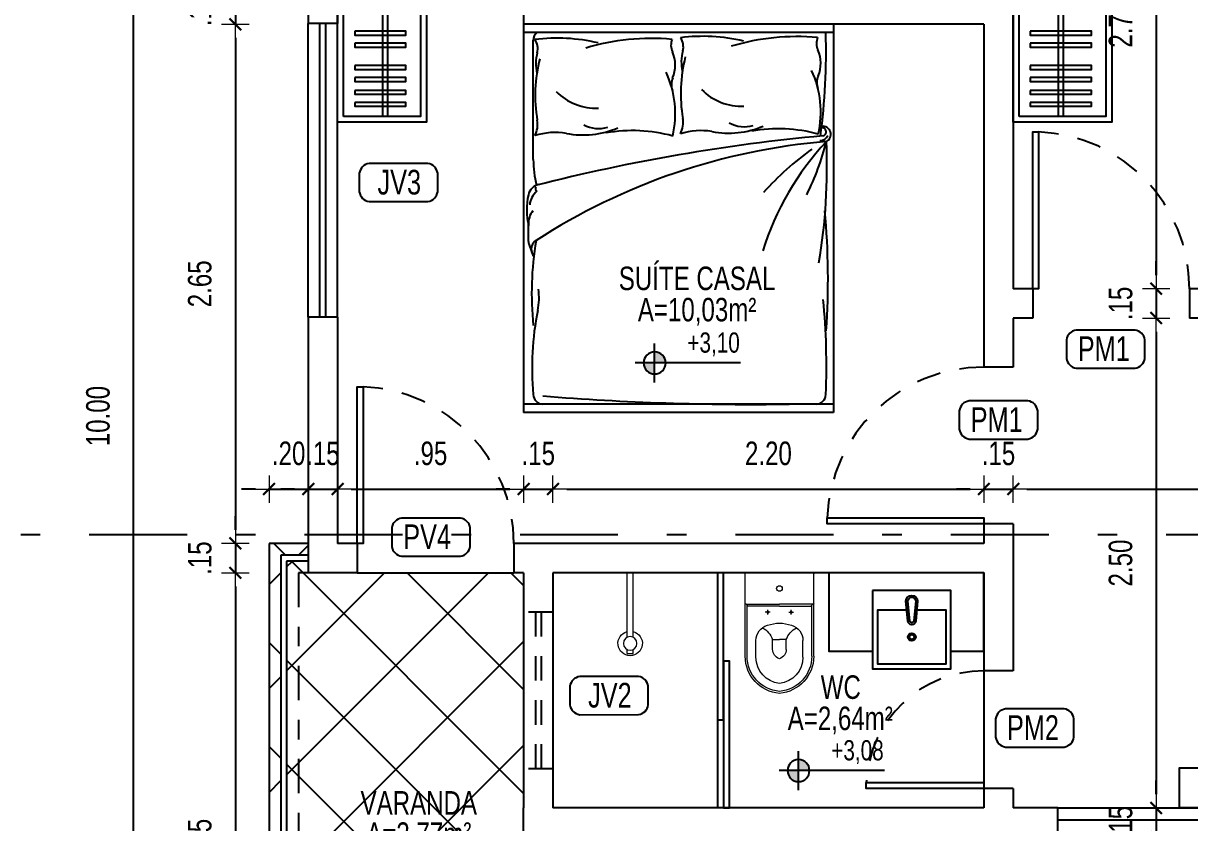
# Model space of a CAD drawing. Extents: x 425 to 531, y 796 to 840.
# Drawn here: x 435.09 to 441.05, y 816.91 to 820.99 of the extents above; entities that cross this region are included whole.
import ezdxf
from ezdxf.enums import TextEntityAlignment as Align

# ---------------------------------------------------------------- set-up
doc = ezdxf.new("R2010")
doc.units = 0
doc.header["$MEASUREMENT"] = 0
doc.header["$PDSIZE"] = -5
for name, pattern in [('CONTINU', [0]), ('DASHDOT', [1, 0.5, -0.25, 0, -0.25]), ('HIDDEN2', [0.1875, 0.125, -0.0625])]:
    doc.linetypes.add(name, pattern=pattern)
doc.layers.get('0').update_dxf_attribs({"linetype": 'CONTINUOUS'})
doc.layers.get('Defpoints').update_dxf_attribs({"linetype": 'CONTINUOUS'})
for name, color, linetype in [('003', 3, 'CONTINUOUS'), ('AR-MOB', 252, 'CONTINUOUS'), ('ARREDI_attrezzature', 175, 'CONTINUOUS'), ('COTA', 7, 'CONTINUOUS'), ('DIVERSOS', 1, 'CONTINUOUS'), ('E-txt-g', 3, 'CONTINUOUS'), ('LAYER7', 4, 'CONTINUOUS'), ('MOB', 251, 'CONTINUOUS')]:
    doc.layers.add(name, color=color, linetype=linetype)
for name, color, linetype, lineweight in [('E-Lay-9', 9, 'CONTINUOUS', 9), ('E-Pen-C', 4, 'CONTINUOUS', 15), ('E-Pen-G', 3, 'CONTINUOUS', 30), ('E-Txt-W', 7, 'CONTINUOUS', 20)]:
    doc.layers.add(name, color=color, linetype=linetype, lineweight=lineweight)
doc.styles.add('F2', font='swisscl.ttf')
doc.styles.add('REG60', font='romans.shx', dxfattribs={"width": 0.8, "height": 0.15})
doc.styles.add('REG80', font='romans.shx', dxfattribs={"width": 0.8, "height": 0.2})
doc.dimstyles.new('DIMENSION-1', dxfattribs={"dimtxt": 0.11, "dimasz": 0.07, "dimexe": 1, "dimexo": 0, "dimgap": 0.12, "dimtad": 1, "dimzin": 7, "dimdsep": 46, "dimtxsty": 'F2', "dimblk1": 'TRACO', "dimblk2": 'TRACO', "dimsah": 1, "dimcen": 1, "dimse1": 1, "dimse2": 1, "dimclrd": 256, "dimclre": 256, "dimclrt": 6, "dimadec": 0, "dimazin": 0, "dimtfac": 1, "dimtix": 1, "dimtmove": 2, "dimatfit": 3, "dimldrblk": 'TRACO', "dimfxl": 1, "dimtolj": 1, "dimtzin": 0, "dimarcsym": 0})

# ---------------------------------------------------------------- blocks, each defined once
blk = doc.blocks.new('CUBA QUADRADA-flat-4-flat-1')
at = {"layer": 'MOB', "color": 8}
blk.add_lwpolyline([(0, -0.2), (0.4, -0.2), (0.4, 0.2), (0, 0.2)], close=True, dxfattribs=at)
blk.add_lwpolyline([(0.1, -0.0255), (0.1, -0.175), (0.375, -0.175), (0.375, 0.175), (0.1, 0.175), (0.1, 0.0255)], dxfattribs=at)
for points in [[(0.155, -0.02), (0.055, -0.03, -1), (0.055, 0.03), (0.155, 0.02, -1)], [(0.155, -0.01), (0.055, -0.02, -1), (0.055, 0.02), (0.155, 0.01, -1)]]:
    blk.add_lwpolyline(points, format="xyb", close=True, dxfattribs=at)
for radius in [0.02, 0.0125]:
    blk.add_circle((0.2375, 0), radius, dxfattribs=at)
blk = doc.blocks.new('vaso-s')
at = {"color": 8}
for start, end in [(0, 180), (180, 0)]:
    blk.add_arc((0.08, 0), 0.0143, start, end, dxfattribs=at)
at = {"layer": 'E-Lay-9', "color": 8}
for p, q in [((0, 0.17), (0, 0)), ((0.4256, 0.175), (0.005, 0.175)), ((0.16, 0.17), (0.16, 0.17)), ((0.16, 0.17), (0.16, 0)), ((0.4256, 0.165), (0.165, 0.165)), ((0.17, 0), (0.17, 0.16)), ((0.4306, 0.12), (0.3459, 0.12)), ((0.2134, 0.06), (0.1891, 0.06)), ((0.2013, 0.0479), (0.2013, 0.0722)), ((0.3406, 0.035), (0.3406, 0)), ((0.3906, 0.035), (0.3406, 0.035)), ((0, -0.17), (0, 0)), ((0.16, -0.17), (0.16, 0)), ((0.17, 0), (0.17, -0.1601)), ((0.2013, -0.0479), (0.2013, -0.0722)), ((0.3406, -0.035), (0.3406, 0)), ((0.3906, -0.035), (0.3406, -0.035)), ((0.2134, -0.06), (0.1891, -0.06)), ((0.4256, -0.175), (0.005, -0.175)), ((0.16, -0.17), (0.16, -0.17)), ((0.4256, -0.165), (0.165, -0.165)), ((0.4306, -0.12), (0.3459, -0.12))]:
    blk.add_line(p, q, dxfattribs=at)
for centre in [(0.2013, 0.06), (0.2013, -0.06)]:
    blk.add_circle(centre, 0.005, dxfattribs=at)
for centre, radius, start, end in [((0.005, 0.17), 0.005, 90, 180), ((0.155, 0.17), 0.005, 0, 90), ((0.165, 0.17), 0.00495, 180, 270), ((0.165, 0.16), 0.00495, 0, 90), ((0.3459, 0.0375), 0.0825, 90, 163.03545), ((0.4256, -0.015), 0.19, 4.52806, 90), ((0.4256, -0.015), 0.18, 4.78019, 90), ((0.4306, -0.015), 0.135, 6.37937, 90), ((0.518, -0.015), 0.2624, 163.03545, 176.7233), ((0.3754, 0.1358), 0.1066, 206.93947, 250.96472), ((0.3906, -0.015), 0.05, 17.4576, 90), ((0.518, 0.015), 0.2624, 183.2767, 196.96455), ((0.3754, -0.1358), 0.1066, 109.03528, 153.06053), ((0.3906, 0.015), 0.05, 270, 342.5424), ((0.4256, 0.015), 0.19, 270, 355.47194), ((0.4256, 0.015), 0.18, 270, 355.21981), ((0.4306, 0.015), 0.135, 270, 353.62063), ((0.3459, -0.0375), 0.0825, 196.96455, 270), ((0.005, -0.17), 0.005, 180, 270), ((0.155, -0.17), 0.005, 270, 0), ((0.165, -0.17), 0.00495, 90, 180), ((0.165, -0.1601), 0.00495, 270, 0)]:
    blk.add_arc(centre, radius, start, end, dxfattribs=at)
blk = doc.blocks.new('Chuveiro')
at = {"layer": 'E-Lay-9', "color": 8}
for p, q in [((-0.0311, 0.0156), (-0.3604, 0.0156)), ((0.0509, 0.0156), (0.0311, 0.0156)), ((0.0509, 0.0156), (0.0509, -0.0156)), ((-0.0311, -0.0156), (-0.3604, -0.0156)), ((0.0509, -0.0156), (0.0311, -0.0156))]:
    blk.add_line(p, q, dxfattribs=at)
blk.add_circle((0, 0), 0.0348, dxfattribs=at)
for centre, radius, start, end in [((0, 0), 0.0624, 194.4775, 165.5225), ((0.0093, 0), 0.0444, 339.42663, 20.57337)]:
    blk.add_arc(centre, radius, start, end, dxfattribs=at)
blk = doc.blocks.new('TXT-AMB75')
at = {"layer": 'E-txt-g', "style": 'REG80', "width": 0.8, "flags": 8}
blk.add_attdef('TXT', text='', height=0.2, dxfattribs=at).set_placement((0.0055, 0.2964), align=Align.CENTER)
at = {"layer": 'E-Txt-W', "style": 'REG60', "width": 0.8, "flags": 8}
blk.add_attdef('TXT', text='', height=0.15, dxfattribs=at).set_placement((0.0055, 0.0271), align=Align.CENTER)
blk = doc.blocks.new('NIVEL')
at = {"layer": 'DIVERSOS'}
h = blk.add_hatch(color=7, dxfattribs=at)
h.paths.add_polyline_path([(0, 0.137, 0.414214), (-0.137, 0), (0, 0)])
h.paths.add_polyline_path([(0, 0), (0, -0.137, 0.414214), (0.137, 0)])
at = {"layer": 'DIVERSOS', "color": 7}
for p, q in [((0, 0.242), (0, -0.242)), ((1.067, 0), (-0.242, 0))]:
    blk.add_line(p, q, dxfattribs=at)
blk.add_circle((0, 0), 0.137, dxfattribs=at)
blk = doc.blocks.new('TRACO')
at = {"layer": 'E-Pen-C'}
for p, q in [((0, 1), (0, -1)), ((-1, 0), (1, 0))]:
    blk.add_line(p, q, dxfattribs=at)
at = {"layer": 'E-Pen-G'}
blk.add_line((-0.424, -0.424), (0.424, 0.424), dxfattribs=at)
blk = doc.blocks.new('*D214')
at = {"color": 4, "lineweight": -2, "transparency": 16777216}
for p, q in [((436.1727, 821.2031), (436.1727, 821.2731)), ((436.1727, 821.1331), (436.1727, 820.9831)), ((436.1727, 820.9131), (436.1727, 820.8431))]:
    blk.add_line(p, q, dxfattribs=at)
at = {"layer": 'Defpoints', "color": 0, "linetype": 'CONTINU', "transparency": 16777216}
for p in [(437.7599, 821.1331), (436.1727, 820.9831), (437.6099, 820.9831)]:
    blk.add_point(p, dxfattribs=at)
at = {"color": 4, "linetype": 'CONTINU', "lineweight": -2, "transparency": 16777216, "xscale": 0.07, "yscale": 0.07, "zscale": 0.07}
for p, rotation in [((436.1727, 821.1331), 270), ((436.1727, 820.9831), 90)]:
    blk.add_blockref('TRACO', p, dxfattribs=dict(at, rotation=rotation))
at = {"color": 4, "linetype": 'CONTINU', "transparency": 16777216, "insert": (435.9915, 821.0581), "char_height": 0.12, "attachment_point": 5, "rotation": 90, "style": 'F2'}
blk.add_mtext('\\A1;.15', dxfattribs=at)
blk = doc.blocks.new('*D215')
at = {"color": 4, "lineweight": -2, "transparency": 16777216}
blk.add_line((436.1727, 820.9131), (436.1727, 818.4031), dxfattribs=at)
at = {"layer": 'Defpoints', "color": 0, "linetype": 'CONTINU', "transparency": 16777216}
for p in [(437.6099, 820.9831), (436.1727, 818.3331), (436.9599, 818.3331)]:
    blk.add_point(p, dxfattribs=at)
at = {"color": 4, "linetype": 'CONTINU', "lineweight": -2, "transparency": 16777216, "xscale": 0.07, "yscale": 0.07, "zscale": 0.07}
for p, rotation in [((436.1727, 820.9831), 90), ((436.1727, 818.3331), 270)]:
    blk.add_blockref('TRACO', p, dxfattribs=dict(at, rotation=rotation))
at = {"color": 4, "linetype": 'CONTINU', "transparency": 16777216, "insert": (435.9913, 819.6581), "char_height": 0.12, "attachment_point": 5, "rotation": 90, "style": 'F2'}
blk.add_mtext('\\A1;2.65', dxfattribs=at)
blk = doc.blocks.new('*D216')
at = {"color": 4, "lineweight": -2, "transparency": 16777216}
for p, q in [((436.1727, 818.4031), (436.1727, 818.4731)), ((436.1727, 818.3331), (436.1727, 818.1831)), ((436.1727, 818.1131), (436.1727, 818.0431))]:
    blk.add_line(p, q, dxfattribs=at)
at = {"layer": 'Defpoints', "color": 0, "linetype": 'CONTINU', "transparency": 16777216}
for p in [(436.9599, 818.3331), (436.1727, 818.1831), (436.8099, 818.1831)]:
    blk.add_point(p, dxfattribs=at)
at = {"color": 4, "linetype": 'CONTINU', "lineweight": -2, "transparency": 16777216, "xscale": 0.07, "yscale": 0.07, "zscale": 0.07}
for p, rotation in [((436.1727, 818.3331), 270), ((436.1727, 818.1831), 90)]:
    blk.add_blockref('TRACO', p, dxfattribs=dict(at, rotation=rotation))
at = {"color": 4, "linetype": 'CONTINU', "transparency": 16777216, "insert": (435.9915, 818.2581), "char_height": 0.12, "attachment_point": 5, "rotation": 90, "style": 'F2'}
blk.add_mtext('\\A1;.15', dxfattribs=at)
blk = doc.blocks.new('*D217')
at = {"color": 4, "lineweight": -2, "transparency": 16777216}
blk.add_line((436.1727, 818.1131), (436.1727, 815.5031), dxfattribs=at)
at = {"layer": 'Defpoints', "color": 0, "linetype": 'CONTINU', "transparency": 16777216}
for p in [(436.8099, 818.1831), (436.1727, 815.4331), (436.8846, 815.4331)]:
    blk.add_point(p, dxfattribs=at)
at = {"color": 4, "linetype": 'CONTINU', "lineweight": -2, "transparency": 16777216, "xscale": 0.07, "yscale": 0.07, "zscale": 0.07}
for p, rotation in [((436.1727, 818.1831), 90), ((436.1727, 815.4331), 270)]:
    blk.add_blockref('TRACO', p, dxfattribs=dict(at, rotation=rotation))
at = {"color": 4, "linetype": 'CONTINU', "transparency": 16777216, "insert": (435.9913, 816.8081), "char_height": 0.12, "attachment_point": 5, "rotation": 90, "style": 'F2'}
blk.add_mtext('\\A1;2.75', dxfattribs=at)
blk = doc.blocks.new('*D219')
at = {"color": 4, "lineweight": -2, "transparency": 16777216}
blk.add_line((435.6529, 814.0531), (435.6529, 823.9131), dxfattribs=at)
at = {"layer": 'Defpoints', "color": 0, "linetype": 'CONTINU', "transparency": 16777216}
for p in [(435.6529, 823.9831), (436.5099, 823.9831), (436.5099, 813.9831)]:
    blk.add_point(p, dxfattribs=at)
at = {"color": 4, "linetype": 'CONTINU', "lineweight": -2, "transparency": 16777216, "xscale": 0.07, "yscale": 0.07, "zscale": 0.07}
for p, rotation in [((435.6529, 823.9831), 90), ((435.6529, 813.9831), 270)]:
    blk.add_blockref('TRACO', p, dxfattribs=dict(at, rotation=rotation))
at = {"color": 4, "linetype": 'CONTINU', "transparency": 16777216, "insert": (435.4715, 818.9831), "char_height": 0.12, "attachment_point": 5, "rotation": 90, "style": 'F2'}
blk.add_mtext('\\A1;10.00', dxfattribs=at)
blk = doc.blocks.new('*D243')
at = {"color": 4, "lineweight": -2, "transparency": 16777216}
blk.add_line((440.8749, 822.2631), (440.8749, 819.7031), dxfattribs=at)
at = {"layer": 'Defpoints', "color": 0, "linetype": 'CONTINU', "transparency": 16777216}
for p in [(440.6486, 822.3331), (440.8749, 819.6331), (441.0447, 819.6331)]:
    blk.add_point(p, dxfattribs=at)
at = {"color": 4, "linetype": 'CONTINU', "lineweight": -2, "transparency": 16777216, "xscale": 0.07, "yscale": 0.07, "zscale": 0.07}
for p, rotation in [((440.8749, 822.3331), 90), ((440.8749, 819.6331), 270)]:
    blk.add_blockref('TRACO', p, dxfattribs=dict(at, rotation=rotation))
at = {"color": 4, "linetype": 'CONTINU', "transparency": 16777216, "insert": (440.6934, 820.9831), "char_height": 0.12, "attachment_point": 5, "rotation": 90, "style": 'F2'}
blk.add_mtext('\\A1;2.70', dxfattribs=at)
blk = doc.blocks.new('*D244')
at = {"color": 4, "lineweight": -2, "transparency": 16777216}
for p, q in [((440.8749, 819.7031), (440.8749, 819.7731)), ((440.8749, 819.6331), (440.8749, 819.4831)), ((440.8749, 819.4131), (440.8749, 819.3431))]:
    blk.add_line(p, q, dxfattribs=at)
at = {"layer": 'Defpoints', "color": 0, "linetype": 'CONTINU', "transparency": 16777216}
for p in [(441.0447, 819.6331), (440.8749, 819.4831), (441.0447, 819.4831)]:
    blk.add_point(p, dxfattribs=at)
at = {"color": 4, "linetype": 'CONTINU', "lineweight": -2, "transparency": 16777216, "xscale": 0.07, "yscale": 0.07, "zscale": 0.07}
for p, rotation in [((440.8749, 819.6331), 270), ((440.8749, 819.4831), 90)]:
    blk.add_blockref('TRACO', p, dxfattribs=dict(at, rotation=rotation))
at = {"color": 4, "linetype": 'CONTINU', "transparency": 16777216, "insert": (440.6937, 819.5581), "char_height": 0.12, "attachment_point": 5, "rotation": 90, "style": 'F2'}
blk.add_mtext('\\A1;.15', dxfattribs=at)
blk = doc.blocks.new('*D245')
at = {"color": 4, "lineweight": -2, "transparency": 16777216}
blk.add_line((440.8749, 819.4131), (440.8749, 817.0531), dxfattribs=at)
at = {"layer": 'Defpoints', "color": 0, "linetype": 'CONTINU', "transparency": 16777216}
for p in [(441.0447, 819.4831), (440.776, 816.9831), (440.8749, 816.9831)]:
    blk.add_point(p, dxfattribs=at)
at = {"color": 4, "linetype": 'CONTINU', "lineweight": -2, "transparency": 16777216, "xscale": 0.07, "yscale": 0.07, "zscale": 0.07}
for p, rotation in [((440.8749, 819.4831), 90), ((440.8749, 816.9831), 270)]:
    blk.add_blockref('TRACO', p, dxfattribs=dict(at, rotation=rotation))
at = {"color": 4, "linetype": 'CONTINU', "transparency": 16777216, "insert": (440.6934, 818.2331), "char_height": 0.12, "attachment_point": 5, "rotation": 90, "style": 'F2'}
blk.add_mtext('\\A1;2.50', dxfattribs=at)
blk = doc.blocks.new('*D246')
at = {"color": 4, "lineweight": -2, "transparency": 16777216}
for p, q in [((440.8749, 817.0531), (440.8749, 817.1231)), ((440.8749, 816.9831), (440.8749, 816.8331)), ((440.8749, 816.7631), (440.8749, 816.6931))]:
    blk.add_line(p, q, dxfattribs=at)
at = {"layer": 'Defpoints', "color": 0, "linetype": 'CONTINU', "transparency": 16777216}
for p in [(440.776, 816.9831), (440.8501, 816.8331), (440.8749, 816.8331)]:
    blk.add_point(p, dxfattribs=at)
at = {"color": 4, "linetype": 'CONTINU', "lineweight": -2, "transparency": 16777216, "xscale": 0.07, "yscale": 0.07, "zscale": 0.07}
for p, rotation in [((440.8749, 816.9831), 270), ((440.8749, 816.8331), 90)]:
    blk.add_blockref('TRACO', p, dxfattribs=dict(at, rotation=rotation))
at = {"color": 4, "linetype": 'CONTINU', "transparency": 16777216, "insert": (440.6937, 816.9081), "char_height": 0.12, "attachment_point": 5, "rotation": 90, "style": 'F2'}
blk.add_mtext('\\A1;.15', dxfattribs=at)
blk = doc.blocks.new('*D249')
at = {"color": 4, "lineweight": -2, "transparency": 16777216}
for p, q in [((436.4747, 818.6107), (436.4047, 818.6107)), ((436.5447, 818.6107), (436.6947, 818.6107)), ((436.7647, 818.6107), (436.8347, 818.6107))]:
    blk.add_line(p, q, dxfattribs=at)
at = {"layer": 'Defpoints', "color": 0, "linetype": 'CONTINU', "transparency": 16777216}
for p in [(436.6947, 818.6107), (436.5447, 818.4793), (436.6947, 818.4793)]:
    blk.add_point(p, dxfattribs=at)
at = {"color": 4, "linetype": 'CONTINU', "lineweight": -2, "transparency": 16777216, "xscale": 0.07, "yscale": 0.07, "zscale": 0.07}
blk.add_blockref('TRACO', (436.5447, 818.6107), dxfattribs=at)
at = {"color": 4, "linetype": 'CONTINU', "lineweight": -2, "transparency": 16777216, "xscale": 0.07, "yscale": 0.07, "zscale": 0.07, "rotation": 180}
blk.add_blockref('TRACO', (436.6947, 818.6107), dxfattribs=at)
at = {"color": 4, "linetype": 'CONTINU', "transparency": 16777216, "insert": (436.6197, 818.7919), "char_height": 0.12, "attachment_point": 5, "style": 'F2'}
blk.add_mtext('\\A1;.15', dxfattribs=at)
blk = doc.blocks.new('*D250')
at = {"color": 4, "lineweight": -2, "transparency": 16777216}
blk.add_line((436.7647, 818.6107), (437.5747, 818.6107), dxfattribs=at)
at = {"layer": 'Defpoints', "color": 0, "linetype": 'CONTINU', "transparency": 16777216}
for p in [(437.6447, 818.6107), (436.6947, 818.4793), (437.6447, 818.1831)]:
    blk.add_point(p, dxfattribs=at)
at = {"color": 4, "linetype": 'CONTINU', "lineweight": -2, "transparency": 16777216, "xscale": 0.07, "yscale": 0.07, "zscale": 0.07, "rotation": 180}
blk.add_blockref('TRACO', (436.6947, 818.6107), dxfattribs=at)
at = {"color": 4, "linetype": 'CONTINU', "lineweight": -2, "transparency": 16777216, "xscale": 0.07, "yscale": 0.07, "zscale": 0.07}
blk.add_blockref('TRACO', (437.6447, 818.6107), dxfattribs=at)
at = {"color": 4, "linetype": 'CONTINU', "transparency": 16777216, "insert": (437.1697, 818.7922), "char_height": 0.12, "attachment_point": 5, "style": 'F2'}
blk.add_mtext('\\A1;.95', dxfattribs=at)
blk = doc.blocks.new('*D251')
at = {"color": 4, "lineweight": -2, "transparency": 16777216}
for p, q in [((437.5747, 818.6107), (437.5047, 818.6107)), ((437.6447, 818.6107), (437.7947, 818.6107)), ((437.8647, 818.6107), (437.9347, 818.6107))]:
    blk.add_line(p, q, dxfattribs=at)
at = {"layer": 'Defpoints', "color": 0, "linetype": 'CONTINU', "transparency": 16777216}
for p in [(437.7947, 818.6107), (437.6447, 818.1831), (437.7947, 818.1831)]:
    blk.add_point(p, dxfattribs=at)
at = {"color": 4, "linetype": 'CONTINU', "lineweight": -2, "transparency": 16777216, "xscale": 0.07, "yscale": 0.07, "zscale": 0.07}
blk.add_blockref('TRACO', (437.6447, 818.6107), dxfattribs=at)
at = {"color": 4, "linetype": 'CONTINU', "lineweight": -2, "transparency": 16777216, "xscale": 0.07, "yscale": 0.07, "zscale": 0.07, "rotation": 180}
blk.add_blockref('TRACO', (437.7947, 818.6107), dxfattribs=at)
at = {"color": 4, "linetype": 'CONTINU', "transparency": 16777216, "insert": (437.7197, 818.7919), "char_height": 0.12, "attachment_point": 5, "style": 'F2'}
blk.add_mtext('\\A1;.15', dxfattribs=at)
blk = doc.blocks.new('*D252')
at = {"color": 4, "lineweight": -2, "transparency": 16777216}
blk.add_line((437.8647, 818.6107), (439.9247, 818.6107), dxfattribs=at)
at = {"layer": 'Defpoints', "color": 0, "linetype": 'CONTINU', "transparency": 16777216}
for p in [(439.9947, 818.6107), (437.7947, 818.1831), (439.9947, 818.1831)]:
    blk.add_point(p, dxfattribs=at)
at = {"color": 4, "linetype": 'CONTINU', "lineweight": -2, "transparency": 16777216, "xscale": 0.07, "yscale": 0.07, "zscale": 0.07, "rotation": 180}
blk.add_blockref('TRACO', (437.7947, 818.6107), dxfattribs=at)
at = {"color": 4, "linetype": 'CONTINU', "lineweight": -2, "transparency": 16777216, "xscale": 0.07, "yscale": 0.07, "zscale": 0.07}
blk.add_blockref('TRACO', (439.9947, 818.6107), dxfattribs=at)
at = {"color": 4, "linetype": 'CONTINU', "transparency": 16777216, "insert": (438.8947, 818.7922), "char_height": 0.12, "attachment_point": 5, "style": 'F2'}
blk.add_mtext('\\A1;2.20', dxfattribs=at)
blk = doc.blocks.new('*D253')
at = {"color": 4, "lineweight": -2, "transparency": 16777216}
for p, q in [((439.9247, 818.6107), (439.8547, 818.6107)), ((439.9947, 818.6107), (440.1447, 818.6107)), ((440.2147, 818.6107), (440.2847, 818.6107))]:
    blk.add_line(p, q, dxfattribs=at)
at = {"layer": 'Defpoints', "color": 0, "linetype": 'CONTINU', "transparency": 16777216}
for p in [(440.1447, 818.6107), (440.1447, 818.2581), (439.9947, 818.1831)]:
    blk.add_point(p, dxfattribs=at)
at = {"color": 4, "linetype": 'CONTINU', "lineweight": -2, "transparency": 16777216, "xscale": 0.07, "yscale": 0.07, "zscale": 0.07}
blk.add_blockref('TRACO', (439.9947, 818.6107), dxfattribs=at)
at = {"color": 4, "linetype": 'CONTINU', "lineweight": -2, "transparency": 16777216, "xscale": 0.07, "yscale": 0.07, "zscale": 0.07, "rotation": 180}
blk.add_blockref('TRACO', (440.1447, 818.6107), dxfattribs=at)
at = {"color": 4, "linetype": 'CONTINU', "transparency": 16777216, "insert": (440.0697, 818.7919), "char_height": 0.12, "attachment_point": 5, "style": 'F2'}
blk.add_mtext('\\A1;.15', dxfattribs=at)
blk = doc.blocks.new('*D254')
at = {"color": 4, "lineweight": -2, "transparency": 16777216}
blk.add_line((440.2147, 818.6107), (443.2297, 818.6107), dxfattribs=at)
at = {"layer": 'Defpoints', "color": 0, "linetype": 'CONTINU', "transparency": 16777216}
for p in [(443.2997, 819.4831), (443.2997, 818.6107), (440.1447, 818.2581)]:
    blk.add_point(p, dxfattribs=at)
at = {"color": 4, "linetype": 'CONTINU', "lineweight": -2, "transparency": 16777216, "xscale": 0.07, "yscale": 0.07, "zscale": 0.07, "rotation": 180}
blk.add_blockref('TRACO', (440.1447, 818.6107), dxfattribs=at)
at = {"color": 4, "linetype": 'CONTINU', "lineweight": -2, "transparency": 16777216, "xscale": 0.07, "yscale": 0.07, "zscale": 0.07}
blk.add_blockref('TRACO', (443.2997, 818.6107), dxfattribs=at)
at = {"color": 4, "linetype": 'CONTINU', "transparency": 16777216, "insert": (441.7222, 818.7922), "char_height": 0.12, "attachment_point": 5, "style": 'F2'}
blk.add_mtext('\\A1;3.16', dxfattribs=at)
blk = doc.blocks.new('*D268')
at = {"color": 4, "linetype": 'Continuous', "lineweight": -2, "transparency": 16777216}
for p, q in [((436.2747, 818.6107), (436.2047, 818.6107)), ((436.3447, 818.6107), (436.5447, 818.6107)), ((436.6147, 818.6107), (436.6847, 818.6107))]:
    blk.add_line(p, q, dxfattribs=at)
at = {"layer": 'Defpoints', "color": 0, "linetype": 'CONTINU', "transparency": 16777216}
for p in [(436.5447, 818.6107), (436.3447, 818.3331), (436.5447, 818.3331)]:
    blk.add_point(p, dxfattribs=at)
at = {"color": 4, "linetype": 'CONTINU', "lineweight": -2, "transparency": 16777216, "xscale": 0.07, "yscale": 0.07, "zscale": 0.07}
blk.add_blockref('TRACO', (436.3447, 818.6107), dxfattribs=at)
at = {"color": 4, "linetype": 'CONTINU', "lineweight": -2, "transparency": 16777216, "xscale": 0.07, "yscale": 0.07, "zscale": 0.07, "rotation": 180}
blk.add_blockref('TRACO', (436.5447, 818.6107), dxfattribs=at)
at = {"color": 4, "linetype": 'CONTINU', "transparency": 16777216, "insert": (436.4447, 818.7922), "char_height": 0.12, "attachment_point": 5, "style": 'F2'}
blk.add_mtext('\\A1;.20', dxfattribs=at)

msp = doc.modelspace()

# ---------------------------------------------------------------- hatches: boundary and pattern name
h = msp.add_hatch()
h.set_pattern_fill('ANSI37,_O', color=8, scale=3, angle=90)
h.set_pattern_definition([(135, (0, 53.50413), (-0.26516504, -0.26516504), []), (225, (0, 53.50413), (0.26516504, -0.26516504), [])])
h.paths.add_polyline_path([(436.5447, 818.3331), (436.3447, 818.3331), (436.3447, 815.2831), (437.7947, 815.2831), (437.7947, 815.4831), (437.7347, 815.4831), (437.7347, 815.3431), (436.4047, 815.3431), (436.4047, 818.2731), (436.5447, 818.2731)])
h.paths.add_polyline_path([(436.4947, 818.1831), (436.5447, 818.1831), (436.5447, 818.2431), (436.4347, 818.2431), (436.4347, 815.3731), (437.7047, 815.3731), (437.7047, 815.4831), (437.6447, 815.4831), (437.6447, 815.4331), (436.4947, 815.4331)], flags=17)
h.paths.add_polyline_path([(437.6447, 818.1831), (437.5947, 818.1831), (436.7947, 818.1831), (436.5447, 818.1831), (436.4947, 818.1831), (436.4947, 815.4331), (437.6447, 815.4331), (437.6447, 815.4831), (437.6447, 816.9831)], flags=16)
h.paths.add_polyline_path([(436.9492, 816.5778, -1), (436.8362, 816.5778, -1)], flags=0)
h.paths.add_polyline_path([(437.248, 816.3201), (437.5483, 816.3204, -0.331371), (437.5983, 816.2704), (437.5983, 816.1758, -0.331371), (437.5483, 816.1258), (437.248, 816.1255, -0.330378), (437.198, 816.1758), (437.198, 816.2704, -0.332506)], flags=0)
h.paths.add_polyline_path([(436.7535, 816.7316), (437.4654, 816.7316), (437.4654, 816.946), (436.7535, 816.946)], flags=8)
h.paths.add_polyline_path([(436.7886, 816.9191), (437.4303, 816.9191), (437.4303, 817.0991), (436.7886, 817.0991)], flags=8)
h.paths.add_polyline_path([(437.2588, 816.1272), (437.5496, 816.1272), (437.5496, 816.3209), (437.2588, 816.3209)], flags=8)
h.paths.add_polyline_path([(437.0292, 816.5799), (437.4323, 816.5799), (437.4323, 816.7642), (437.0292, 816.7642)], flags=8)

# ---------------------------------------------------------------- linework, layer by layer
at = {"color": 1, "linetype": 'Continuous', "ltscale": 0.35}
for p, q in [((436.5447, 822.4831), (436.5447, 820.9875)), ((436.6947, 822.3331), (436.6947, 820.9875)), ((440.1447, 822.3331), (440.1447, 819.6331)), ((437.6447, 821.2331), (437.6447, 820.9831)), ((436.6947, 820.9875), (436.5447, 820.9875)), ((439.9947, 820.9831), (437.6447, 820.9831)), ((439.9947, 820.9831), (439.9947, 819.2331)), ((440.2447, 819.6331), (440.1447, 819.6331)), ((440.2447, 819.6331), (440.2447, 819.4831)), ((443.1497, 819.6331), (441.0447, 819.6331)), ((441.0447, 819.6331), (441.0447, 819.4831)), ((436.5447, 819.4875), (436.5447, 818.1831)), ((436.6947, 819.4875), (436.5447, 819.4875)), ((436.6947, 819.4875), (436.6947, 818.3331)), ((440.1447, 819.4831), (440.1447, 819.2331)), ((440.2447, 819.4831), (440.1447, 819.4831)), ((443.2997, 819.4831), (441.0447, 819.4831)), ((440.1447, 819.2331), (439.9947, 819.2331)), ((439.9947, 818.4331), (439.9947, 818.3331)), ((440.1447, 818.4331), (439.9947, 818.4331)), ((440.1447, 818.4331), (440.1447, 818.0831)), ((440.1447, 818.4331), (440.1447, 817.6831)), ((436.7947, 818.3331), (436.6947, 818.3331)), ((436.7947, 818.3331), (436.7947, 818.1831)), ((439.9947, 818.3331), (437.5947, 818.3331)), ((437.5947, 818.3331), (437.5947, 818.1831)), ((436.7947, 818.1831), (436.5447, 818.1831)), ((437.6447, 818.1831), (437.5947, 818.1831)), ((437.6447, 818.1831), (437.6447, 816.9831)), ((437.7947, 818.1831), (437.7947, 816.9831)), ((439.9947, 818.1831), (437.7947, 818.1831)), ((439.9947, 818.1831), (439.9947, 817.6831)), ((440.1447, 817.6831), (439.9947, 817.6831)), ((439.9947, 817.0831), (439.9947, 816.9831)), ((440.1447, 817.0831), (439.9947, 817.0831)), ((440.1447, 817.0831), (440.1447, 816.9831)), ((437.6447, 815.4831), (437.6447, 816.9831)), ((439.9947, 816.9831), (437.7947, 816.9831)), ((440.372, 816.9831), (440.1447, 816.9831)), ((440.372, 816.8331), (440.372, 816.9831))]:
    msp.add_line(p, q, dxfattribs=at)
at = {"color": 8}
for p, q in [((436.9263, 820.5129), (436.9263, 822.3031)), ((436.9513, 820.5129), (436.9513, 822.3031)), ((440.3763, 820.5129), (440.3763, 822.3031)), ((440.4013, 820.5129), (440.4013, 822.3031))]:
    msp.add_line(p, q, dxfattribs=at)
at = {"color": 8, "linetype": 'Continuous', "ltscale": 0.35}
for p, q in [((436.5447, 819.4875), (436.5447, 820.9875)), ((436.6947, 819.4875), (436.6947, 820.9875)), ((440.372, 816.9831), (441.572, 816.9831))]:
    msp.add_line(p, q, dxfattribs=at)
at = {"color": 7, "linetype": 'Continuous', "ltscale": 0.35}
for p, q in [((436.6047, 819.4875), (436.6047, 820.9875)), ((436.6347, 819.4875), (436.6347, 820.9875)), ((436.3447, 818.3331), (436.3447, 815.2831)), ((436.5447, 818.3331), (436.3447, 818.3331)), ((436.4047, 818.2731), (436.4047, 815.3431)), ((436.5447, 818.2731), (436.4047, 818.2731)), ((436.4347, 818.2431), (436.4347, 815.3731)), ((436.5447, 818.2431), (436.4347, 818.2431)), ((440.372, 816.9231), (441.572, 816.9231))]:
    msp.add_line(p, q, dxfattribs=at)
at = {"color": 2, "linetype": 'DASHDOT'}
msp.add_line((429.9264, 818.3793), (456.1887, 818.3793), dxfattribs=at)
at = {"color": 9, "linetype": 'DASHDOT', "ltscale": 0.35}
for p, q in [((436.4947, 818.1831), (436.4947, 815.4331)), ((436.5447, 818.1831), (436.4947, 818.1831))]:
    msp.add_line(p, q, dxfattribs=at)
at = {"color": 8, "linetype": 'CONTINU'}
for p, q in [((436.7947, 818.1831), (437.5947, 818.1831)), ((439.9947, 817.6831), (439.9947, 817.1131))]:
    msp.add_line(p, q, dxfattribs=at)
at = {"color": 8, "linetype": 'HIDDEN2'}
for p, q in [((437.7947, 817.9831), (437.6447, 817.9831)), ((437.7047, 817.9831), (437.7047, 817.1831)), ((437.7347, 817.9831), (437.7347, 817.1831)), ((437.7947, 817.1831), (437.6447, 817.1831))]:
    msp.add_line(p, q, dxfattribs=at)
at = {"color": 8}
for points in [[(436.6947, 820.4829), (436.6947, 822.3331), (437.1486, 822.3331), (437.1486, 820.4829)], [(436.7247, 820.5129), (436.7247, 822.3031), (437.1186, 822.3031), (437.1186, 820.5129)], [(440.1447, 820.4829), (440.1447, 822.3331), (440.6486, 822.3331), (440.6486, 820.4829)], [(440.1747, 820.5129), (440.1747, 822.3031), (440.6186, 822.3031), (440.6186, 820.5129)], [(442.8221, 816.9831), (440.9936, 816.9831), (440.9936, 817.1882), (442.8221, 817.1882)]]:
    msp.add_lwpolyline(points, close=True, dxfattribs=at)
at = {"color": 7, "linetype": 'CONTINU'}
for points in [[(440.2447, 819.6331), (440.2447, 820.4331), (440.2747, 820.4331), (440.2747, 819.6331)], [(436.7947, 818.3331), (436.7947, 819.1331), (436.8247, 819.1331), (436.8247, 818.3331)], [(439.9947, 818.4331), (439.1947, 818.4331), (439.1947, 818.4631), (439.9947, 818.4631)], [(439.9947, 817.0831), (439.3947, 817.0831), (439.3947, 817.1131), (439.9947, 817.1131)]]:
    msp.add_lwpolyline(points, close=True, dxfattribs=at)
at = {"color": 1, "linetype": 'Continuous', "ltscale": 0.35}
msp.add_lwpolyline([(436.5447, 819.4875), (436.5447, 818.1831)], dxfattribs=at)
at = {"color": 7}
for points in [[(438.6352, 818.1831), (438.6352, 817.4331), (438.6652, 817.4331), (438.6652, 818.1831)], [(438.6652, 817.7331), (438.6652, 816.9831), (438.6952, 816.9831), (438.6952, 817.7331)]]:
    msp.add_lwpolyline(points, close=True, dxfattribs=at)
at = {"color": 8}
msp.add_lwpolyline([(439.8269, 817.7831), (439.9947, 817.7831), (439.9947, 818.1831), (439.2034, 818.1831), (439.2034, 817.7831), (439.4269, 817.7831)], dxfattribs=at)
at = {"color": 8, "linetype": 'HIDDEN2'}
for centre, radius, start, end in [((440.2441, 819.6331), 0.8006, 0, 87.81062), ((439.9947, 818.4325), 0.8006, 90, 177.81062), ((436.7941, 818.3331), 0.8006, 0, 87.81062), ((439.9947, 817.0823), 0.6008, 90, 177.0624)]:
    msp.add_arc(centre, radius, start, end, dxfattribs=at)
at = {"layer": '003', "color": 8, "ltscale": 0.5}
for points in [[(436.7822, 820.9476), (436.7822, 820.9276), (437.044, 820.9276), (437.044, 820.9476)], [(440.2322, 820.9476), (440.2322, 820.9276), (440.544, 820.9276), (440.544, 820.9476)], [(436.7822, 820.886), (436.7822, 820.866), (437.044, 820.866), (437.044, 820.886)], [(440.2322, 820.886), (440.2322, 820.866), (440.544, 820.866), (440.544, 820.886)], [(436.7822, 820.7722), (436.7822, 820.7522), (437.044, 820.7522), (437.044, 820.7722)], [(440.2322, 820.7722), (440.2322, 820.7522), (440.544, 820.7522), (440.544, 820.7722)], [(436.7822, 820.7107), (436.7822, 820.6907), (437.044, 820.6907), (437.044, 820.7107)], [(440.2322, 820.7107), (440.2322, 820.6907), (440.544, 820.6907), (440.544, 820.7107)], [(436.7822, 820.6456), (436.7822, 820.6256), (437.044, 820.6256), (437.044, 820.6456)], [(440.2322, 820.6456), (440.2322, 820.6256), (440.544, 820.6256), (440.544, 820.6456)], [(436.7822, 820.5841), (436.7822, 820.5641), (437.044, 820.5641), (437.044, 820.5841)], [(440.2322, 820.5841), (440.2322, 820.5641), (440.544, 820.5641), (440.544, 820.5841)]]:
    msp.add_lwpolyline(points, close=True, dxfattribs=at)
at = {"layer": 'ARREDI_attrezzature', "color": 8}
for p, q in [((437.6447, 820.9831), (437.6447, 819.0015)), ((439.2274, 820.9831), (439.2274, 819.0015)), ((439.2274, 820.9406), (437.6447, 820.9406)), ((437.6941, 820.2927), (437.6941, 820.9011)), ((437.6694, 819.8749), (437.6694, 819.9719)), ((437.6724, 819.8578), (437.6941, 819.7991)), ((439.2274, 819.044), (437.6447, 819.044)), ((439.2274, 819.0015), (437.6447, 819.0015))]:
    msp.add_line(p, q, dxfattribs=at)
for centre, radius, start, end in [((437.7435, 820.9011), 0.0494, 126.8699, 180), ((437.8176, 820.0287), 0.8832, 76.42683, 97.49006), ((438.5607, 820.0381), 0.8832, 76.42683, 97.49006), ((438.3815, 820.8678), 0.0789, 344.80123, 35.62124), ((439.0407, 819.7577), 1.1623, 84.80098, 106.79835), ((439.2216, 820.8851), 0.0814, 158.28762, 204.21227), ((435.8728, 820.8463), 3.3165, 352.46777, 1.62968), ((437.6383, 820.8584), 0.0789, 344.80123, 35.62124), ((438.2976, 819.7483), 1.1623, 84.80098, 106.79835), ((438.4785, 820.8757), 0.0814, 158.28762, 204.21227), ((438.9951, 820.7832), 0.167, 337.11917, 24.21227), ((438.4621, 820.6201), 0.7583, 165.74005, 189.62888), ((437.9252, 820.7805), 0.2183, 164.80123, 192.68804), ((438.2519, 820.7738), 0.167, 337.11917, 24.21227), ((439.2053, 820.6295), 0.7583, 165.74005, 189.62888), ((438.6683, 820.7899), 0.2183, 164.80123, 192.68804), ((437.9149, 820.5258), 0.5042, 347.01381, 24.88205), ((438.6581, 820.5352), 0.5042, 347.01381, 24.88205), ((438.484, 820.6759), 0.0848, 157.11917, 200.98391), ((439.2271, 820.6853), 0.0848, 157.11917, 200.98391), ((438.0159, 820.8457), 0.291, 224.99017, 272.17052), ((438.759, 820.8551), 0.291, 224.99017, 272.17052), ((438.3325, 820.4814), 0.1269, 333.03506, 9.62888), ((437.5894, 820.472), 0.1269, 333.03506, 9.62888), ((437.9491, 820.8637), 0.446, 258.87826, 293.31216), ((438.0289, 820.6174), 0.1667, 242.3015, 285.85933), ((438.2026, 819.6756), 0.7645, 74.55026, 100.2362), ((438.55, 820.0956), 0.3445, 80.60741, 107.64024), ((438.6923, 820.8731), 0.446, 258.87826, 293.31216), ((438.772, 820.6268), 0.1667, 242.3015, 285.85933), ((438.9458, 819.685), 0.7645, 74.55026, 100.2362), ((439.1691, 820.4336), 0.0206, 281.8744, 98.70853), ((439.1728, 820.4212), 0.0409, 296.06182, 98.3909), ((437.8069, 820.0861), 0.3445, 80.60741, 107.64024), ((439.4584, 817.1735), 3.2221, 94.76367, 122.90461), ((440.034, 811.0621), 9.3909, 95.25812, 104.32844), ((440.2458, 819.3977), 1.4446, 136.91417, 162.76125), ((437.8589, 820.7212), 1.3739, 333.69042, 345.81061), ((436.2313, 820.2549), 2.9624, 350.49059, 2.50593), ((439.161, 820.431), 0.0409, 265.50112, 337.39481), ((439.9361, 819.1802), 1.4238, 125.12721, 138.488), ((438.3219, 820.3011), 0.6279, 180.76871, 192.91096), ((437.7366, 820.097), 0.0692, 101.61314, 167.11731), ((437.7223, 820.1431), 0.0164, 149.30245, 231.46901), ((438.0115, 820.0341), 0.3512, 167.11731, 193.07135), ((437.7756, 820.0529), 0.1001, 129.40159, 175.3151), ((437.7757, 819.9656), 0.1065, 142.2698, 183.39831), ((435.2389, 819.6809), 3.9602, 356.19917, 5.07447), ((437.7188, 819.8749), 0.0494, 180, 200.2459), ((437.7188, 819.8749), 0.0494, 180, 200.2459), ((437.7331, 819.8361), 0.0494, 120.51278, 200.2459), ((439.3113, 819.6102), 1.6256, 170.49292, 185.822), ((437.3939, 819.587), 0.3296, 348.65747, 7.52533), ((435.7456, 819.2423), 3.4455, 357.52359, 5.60032), ((439.1322, 819.2316), 1.4447, 168.39429, 185.48495), ((437.7435, 819.0935), 0.0494, 180, 270), ((438.8094, 832.2481), 13.2054, 265.36973, 270.82949), ((439.1385, 819.0935), 0.0494, 270, 0)]:
    msp.add_arc(centre, radius, start, end, dxfattribs=at)
at = {"layer": 'COTA', "color": 8, "linetype": 'Continuous'}
msp.add_line((438.6352, 818.1831), (438.6352, 816.9831), dxfattribs=at)
at = {"layer": 'COTA', "color": 4, "linetype": 'Continuous'}
for points in [[(437.2059, 820.2224, 0.331371), (437.1559, 820.2724), (436.8556, 820.2721, 0.332506), (436.8056, 820.2224), (436.8056, 820.1278, 0.330378), (436.8556, 820.0775), (437.1559, 820.0778, 0.331371), (437.2059, 820.1278)], [(440.8168, 819.3724, 0.331371), (440.7668, 819.4224), (440.4665, 819.4221, 0.332506), (440.4165, 819.3724), (440.4165, 819.2777, 0.330378), (440.4665, 819.2274), (440.7668, 819.2277, 0.331371), (440.8168, 819.2777)], [(440.2698, 819.0107, 0.331371), (440.2198, 819.0607), (439.9196, 819.0604, 0.332506), (439.8695, 819.0107), (439.8695, 818.9161, 0.330378), (439.9195, 818.8658), (440.2198, 818.8661, 0.331371), (440.2698, 818.9161)], [(437.3721, 818.4126, 0.331371), (437.3221, 818.4626), (437.0218, 818.4623, 0.332506), (436.9718, 818.4126), (436.9718, 818.3179, 0.330378), (437.0218, 818.2676), (437.3221, 818.2679, 0.331371), (437.3721, 818.3179)], [(438.2813, 817.604, 0.331371), (438.2313, 817.654), (437.9311, 817.6537, 0.332506), (437.881, 817.604), (437.881, 817.5093, 0.330378), (437.931, 817.459), (438.2313, 817.4593, 0.331371), (438.2813, 817.5093)], [(440.4551, 817.4388, 0.331371), (440.4051, 817.4888), (440.1049, 817.4885, 0.332506), (440.0548, 817.4388), (440.0548, 817.3441, 0.330378), (440.1048, 817.2938), (440.4051, 817.2941, 0.331371), (440.4551, 817.3441)]]:
    msp.add_lwpolyline(points, format="xyb", close=True, dxfattribs=at)

# ---------------------------------------------------------------- block references
ref = msp.add_blockref('TXT-AMB75', (438.5265, 819.4099), dxfattribs=dict(xscale=0.7290000000000001, yscale=0.7290000000000001, zscale=0.7290000000000001))
ref.add_attrib('TXT', 'SUÍTE CASAL', dxfattribs={"layer": 'E-txt-g', "color": 2, "height": 0.12, "style": 'F2'}).set_placement((438.5305, 819.626), align=Align.CENTER)
ref.add_attrib('TXT', 'A=10,03m²', dxfattribs={"layer": 'E-Txt-W', "height": 0.12, "style": 'F2'}).set_placement((438.5305, 819.4665), align=Align.CENTER)
ref = msp.add_blockref('TXT-AMB75', (439.2628, 817.3237), dxfattribs=dict(xscale=-0.7290000000000001, yscale=0.7290000000000001, zscale=0.7290000000000001))
ref.add_attrib('TXT', 'WC', dxfattribs={"layer": 'E-txt-g', "color": 2, "height": 0.12, "style": 'F2'}).set_placement((439.2643, 817.5398), align=Align.CENTER)
ref.add_attrib('TXT', 'A=2,64m²', dxfattribs={"layer": 'E-Txt-W', "height": 0.12, "style": 'F2'}).set_placement((439.2616, 817.3804), align=Align.CENTER)
ref = msp.add_blockref('TXT-AMB75', (437.1054, 816.733), dxfattribs=dict(xscale=0.7290000000000001, yscale=0.7290000000000001, zscale=0.7290000000000001))
ref.add_attrib('TXT', 'VARANDA', dxfattribs={"layer": 'E-txt-g', "color": 2, "height": 0.12, "style": 'F2'}).set_placement((437.1094, 816.9491), align=Align.CENTER)
ref.add_attrib('TXT', 'A=3,77m²', dxfattribs={"layer": 'E-Txt-W', "height": 0.12, "style": 'F2'}).set_placement((437.1094, 816.7896), align=Align.CENTER)
at = {"layer": 'AR-MOB', "rotation": 270}
msp.add_blockref('CUBA QUADRADA-flat-4-flat-1', (439.6269, 818.0931), dxfattribs=at)
at = {"layer": 'E-Lay-9', "color": 7, "xscale": -1, "rotation": 90}
for name, p in [('Chuveiro', (438.1888, 817.8227)), ('vaso-s', (438.9511, 818.1831))]:
    msp.add_blockref(name, p, dxfattribs=at)
at = {"layer": 'LAYER7', "color": 7, "linetype": 'Continuous', "xscale": -0.4112492585603448, "yscale": 0.4112492585603448, "zscale": 0.4112492585603448, "rotation": 180}
for p in [(438.3138, 819.2547), (439.0484, 817.174)]:
    msp.add_blockref('NIVEL', p, dxfattribs=at)

# ---------------------------------------------------------------- texts
at = {"color": 4, "linetype": 'Continuous', "style": 'F2'}
for s, p in [('JV3', (436.8987, 820.2399)), ('PM1', (440.4747, 819.3899)), ('PM1', (439.9278, 819.0282)), ('PV4', (437.03, 818.4301)), ('JV2', (437.9741, 817.6215)), ('PM2', (440.1131, 817.4563))]:
    msp.add_text(s, height=0.12589, dxfattribs=at).set_placement(p, align=Align.TOP_LEFT)
at = {"color": 7, "linetype": 'Continuous', "style": 'F2'}
for s, p in [('+3,10', (438.481, 819.4099)), ('+3,08', (439.2157, 817.3292))]:
    msp.add_text(s, height=0.10318, dxfattribs=at).set_placement(p, align=Align.TOP_LEFT)

# ---------------------------------------------------------------- dimensions: what is measured, and where the dimension line sits
at = {"color": 8, "linetype": 'CONTINU'}
for base, p1, p2, picture, middle in [((435.6529, 823.9831), (436.5099, 813.9831), (436.5099, 823.9831), '*D219', (435.4715, 818.9831)), ((440.8749, 819.6331), (440.6486, 822.3331), (441.0447, 819.6331), '*D243', (440.6934, 820.9831)), ((436.1727, 820.9831), (437.7599, 821.1331), (437.6099, 820.9831), '*D214', (435.9915, 821.0581)), ((436.1727, 818.3331), (437.6099, 820.9831), (436.9599, 818.3331), '*D215', (435.9913, 819.6581)), ((440.8749, 819.4831), (441.0447, 819.6331), (441.0447, 819.4831), '*D244', (440.6937, 819.5581)), ((440.8749, 816.9831), (441.0447, 819.4831), (440.776, 816.9831), '*D245', (440.6934, 818.2331)), ((436.1727, 818.1831), (436.9599, 818.3331), (436.8099, 818.1831), '*D216', (435.9915, 818.2581)), ((436.1727, 815.4331), (436.8099, 818.1831), (436.8846, 815.4331), '*D217', (435.9913, 816.8081)), ((440.8749, 816.8331), (440.776, 816.9831), (440.8501, 816.8331), '*D246', (440.6937, 816.9081))]:
    dim = msp.add_linear_dim(base=base, p1=p1, p2=p2, angle=90, dimstyle='DIMENSION-1', override={"dimtxt": 0.12, "dimclrd": 4, "dimclrt": 4, "dimfxl": 0.1, "dimfxlon": 1}, dxfattribs=at)
    dim.commit()
    dim.dimension.update_dxf_attribs({"geometry": picture, "text_midpoint": middle})
for base, p1, p2, picture, middle in [((443.2996730465, 818.6107005451), (440.1446730465, 818.2580838621), (443.2996730465, 819.4830838621), '*D254', (441.7221730465, 818.7922339658)), ((436.5447, 818.6107), (436.3447, 818.3331), (436.5447, 818.3331), '*D268', (436.4447, 818.7922)), ((436.6947, 818.6107), (436.5447, 818.4793), (436.6947, 818.4793), '*D249', (436.6197, 818.7919)), ((437.6447, 818.6107), (436.6947, 818.4793), (437.6447, 818.1831), '*D250', (437.1697, 818.7922)), ((437.7947, 818.6107), (437.6447, 818.1831), (437.7947, 818.1831), '*D251', (437.7197, 818.7919)), ((439.9947, 818.6107), (437.7947, 818.1831), (439.9947, 818.1831), '*D252', (438.8947, 818.7922)), ((440.1447, 818.6107), (439.9947, 818.1831), (440.1447, 818.2581), '*D253', (440.0697, 818.7919))]:
    dim = msp.add_linear_dim(base=base, p1=p1, p2=p2, dimstyle='DIMENSION-1', override={"dimtxt": 0.12, "dimclrd": 4, "dimclrt": 4, "dimfxl": 0.1, "dimfxlon": 1}, dxfattribs=at)
    dim.commit()
    dim.dimension.update_dxf_attribs({"geometry": picture, "text_midpoint": middle})

doc.saveas('drawing.dxf')
